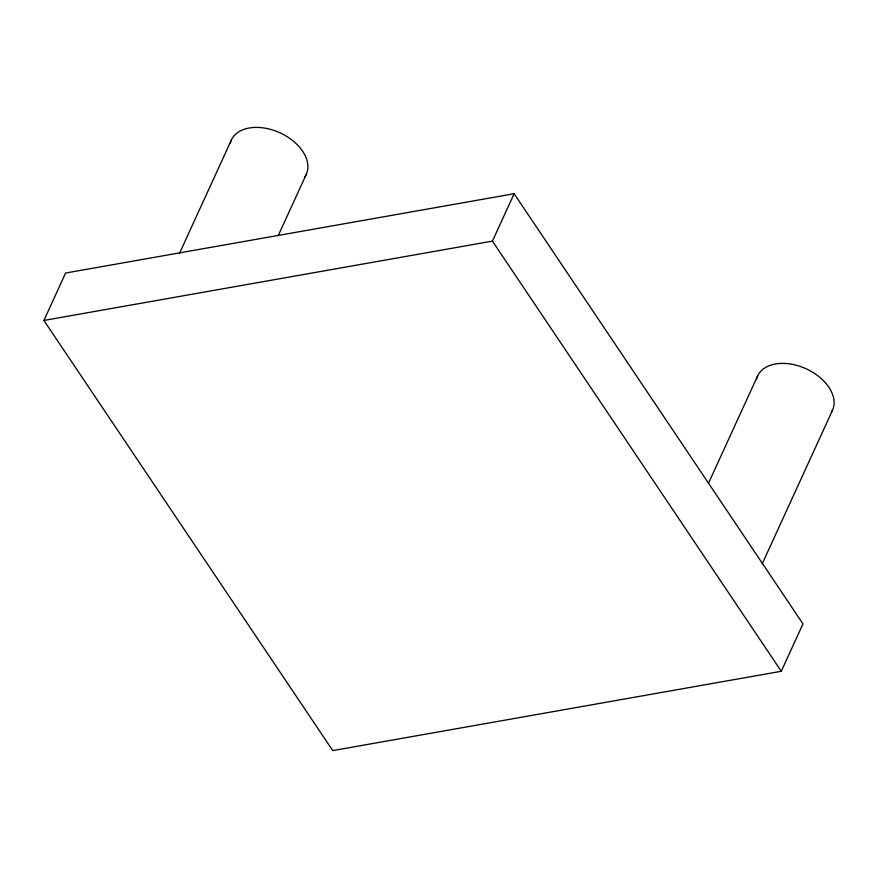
<?xml version="1.0" encoding="UTF-8"?>
<svg xmlns="http://www.w3.org/2000/svg" width="878" height="878" viewBox="0 0 878 878"><rect width="100%" height="100%" fill="white"/><g stroke="black" fill="none" stroke-linecap="round" stroke-linejoin="round"><path stroke-width="1.32" d="M43.9 320.437L65.598 273.036L514.135 193.72L802.986 623.885L781.288 671.286L332.751 750.602L43.9 320.437L492.437 241.121L514.135 193.72M179.419 253.512L231.386 140.008M278.282 235.502L306.257 174.382M708.48 483.251L757.593 375.993M762.225 563.786L832.465 410.366M492.437 241.121L781.288 671.286M230.277 143.191A41.189 26.812 24.6 0 1 280.049 132.852A41.189 26.812 24.6 0 1 304.556 177.301M756.485 379.175A41.189 26.812 24.6 0 1 805.071 368.31A41.189 26.812 24.6 0 1 831.685 411.87"/></g></svg>
